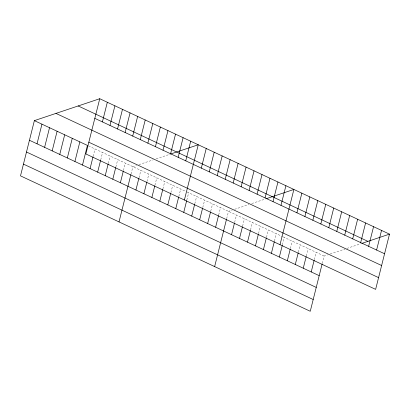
<?xml version="1.0" encoding="UTF-8"?>
<svg xmlns="http://www.w3.org/2000/svg" width="410" height="410" viewBox="0 0 410 410"><rect width="100%" height="100%" fill="white"/><g stroke="black" fill="none" stroke-linecap="round" stroke-linejoin="round"><path stroke-width="0.31" stroke-dasharray="2.05 1.54" d="M93.152 156.323L94.997 148.958M100.727 159.864L102.577 152.499M108.307 163.4L110.157 156.041M115.886 166.942L117.731 159.582M123.461 170.483L125.311 163.124M131.041 174.024L132.891 166.665L136.484 165.461M139.01 177.75L140.855 170.391M146.975 181.476L148.825 174.112M154.944 185.197L156.794 177.837M162.913 188.923L164.764 181.558M170.883 192.644L172.728 185.284M178.847 196.369L180.697 189.01M186.816 200.09L188.667 192.731M194.786 203.816L196.636 196.457M202.755 207.542L204.605 200.177M210.725 211.263L212.57 203.903M218.689 214.989L220.539 207.624M226.658 218.709L228.508 211.35L232.101 210.145M234.628 222.435L236.478 215.076M242.597 226.156L244.442 218.796M250.561 229.882L252.411 222.522M258.531 233.603L260.381 226.243M266.5 237.328L268.35 229.969M274.469 241.054L276.314 233.69M282.434 244.775L284.284 237.416M290.403 248.501L292.253 241.136M298.372 252.222L300.222 244.862M306.342 255.948L308.187 248.588M314.306 259.668L316.156 252.309M322.275 263.394L324.125 256.035L327.723 254.83M138.882 164.661L153.263 159.844M156.128 158.88L170.022 154.227M234.499 209.341L248.88 204.523M251.75 203.565L265.639 198.911M330.117 254.026L345.102 249.008M346.809 248.434L360.703 243.781M88.504 145.924L186.391 191.67M186.96 191.931L282.577 236.616M283.146 236.883L324.125 256.035"/><path stroke-width="0.61" d="M99.748 98.728L85.874 153.965L375.627 289.373L389.5 234.136L99.748 98.728L34.373 120.627L20.5 175.864L310.252 311.272L322.122 264.009M37.023 143.797L41.953 124.168M44.598 147.339L49.533 127.71M52.178 150.88L57.108 131.251M59.757 154.421L64.688 134.793M67.332 157.963L72.262 138.334M74.912 161.504L79.842 141.875M82.492 165.046L87.422 145.417L34.373 120.627M90.067 168.587L92.998 156.933M102.397 121.898L107.328 102.269M97.647 172.128L100.573 160.474M109.977 125.439L114.908 105.811M105.226 175.67L108.153 164.015M117.552 128.981L122.482 109.352M112.801 179.211L115.733 167.557M125.132 132.522L130.062 112.893M120.381 182.752L123.307 171.098M132.712 136.064L137.642 116.435M119.013 221.902L130.887 174.639M140.287 139.605L145.217 119.976M135.925 190.02L138.857 178.365M147.866 143.146L152.797 123.518M155.441 146.688L160.371 127.059M143.895 193.74L146.821 182.086M163.021 150.229L167.951 130.6M151.864 197.466L154.79 185.812M170.601 153.77L175.531 134.142M159.833 201.187L162.76 189.533M178.176 157.312L183.106 137.683M167.798 204.913L170.729 193.259M185.756 160.853L190.686 141.224M175.767 208.639L178.693 196.984M184.392 200.003L198.266 144.766L170.58 154.042M183.736 212.359L186.663 200.705M201.3 168.12L206.235 148.492M191.706 216.085L194.632 204.431M209.269 171.841L214.199 152.218M199.675 219.806L202.601 208.152M217.238 175.567L222.169 155.938M207.639 223.532L210.566 211.878M225.208 179.293L230.138 159.664M215.609 227.253L218.535 215.598M233.177 183.014L238.107 163.385M214.635 266.587L226.504 219.324M241.141 186.74L246.072 167.111M231.547 234.704L234.474 223.045M249.111 190.46L254.041 170.832M239.512 238.425L242.443 226.771M257.08 194.186L262.01 174.558M247.481 242.151L250.407 230.497M265.05 197.907L269.98 178.278M255.45 245.872L258.377 234.218M273.014 201.633L277.944 182.004M263.42 249.598L266.346 237.943M280.983 205.359L285.913 185.73M271.384 253.318L274.316 241.664M280.01 244.688L293.883 189.451L266.198 198.727M279.353 257.044L282.28 245.39M296.922 212.805L301.852 193.177M287.323 260.765L290.249 249.111M304.886 216.526L309.816 196.897M295.292 264.491L298.219 252.837M312.856 220.252L317.786 200.623M303.256 268.217L306.188 256.563M320.825 223.973L325.755 204.344M311.226 271.938L314.152 260.283M328.794 227.699L333.725 208.07M336.759 231.419L341.689 211.791M344.728 235.145L349.658 215.516M352.697 238.871L357.628 219.242M360.667 242.592L365.597 222.963M368.631 246.318L373.561 226.689M376.6 250.038L381.531 230.41M361.815 243.407L389.5 234.136M78.177 105.954L367.929 241.362M94.818 118.357L384.57 253.764M55.95 113.401L381.618 265.516M88.826 142.214L378.579 277.621M29.443 140.256L319.195 275.663M26.491 152.007L316.243 287.41M23.452 164.113L313.204 299.52"/></g></svg>
